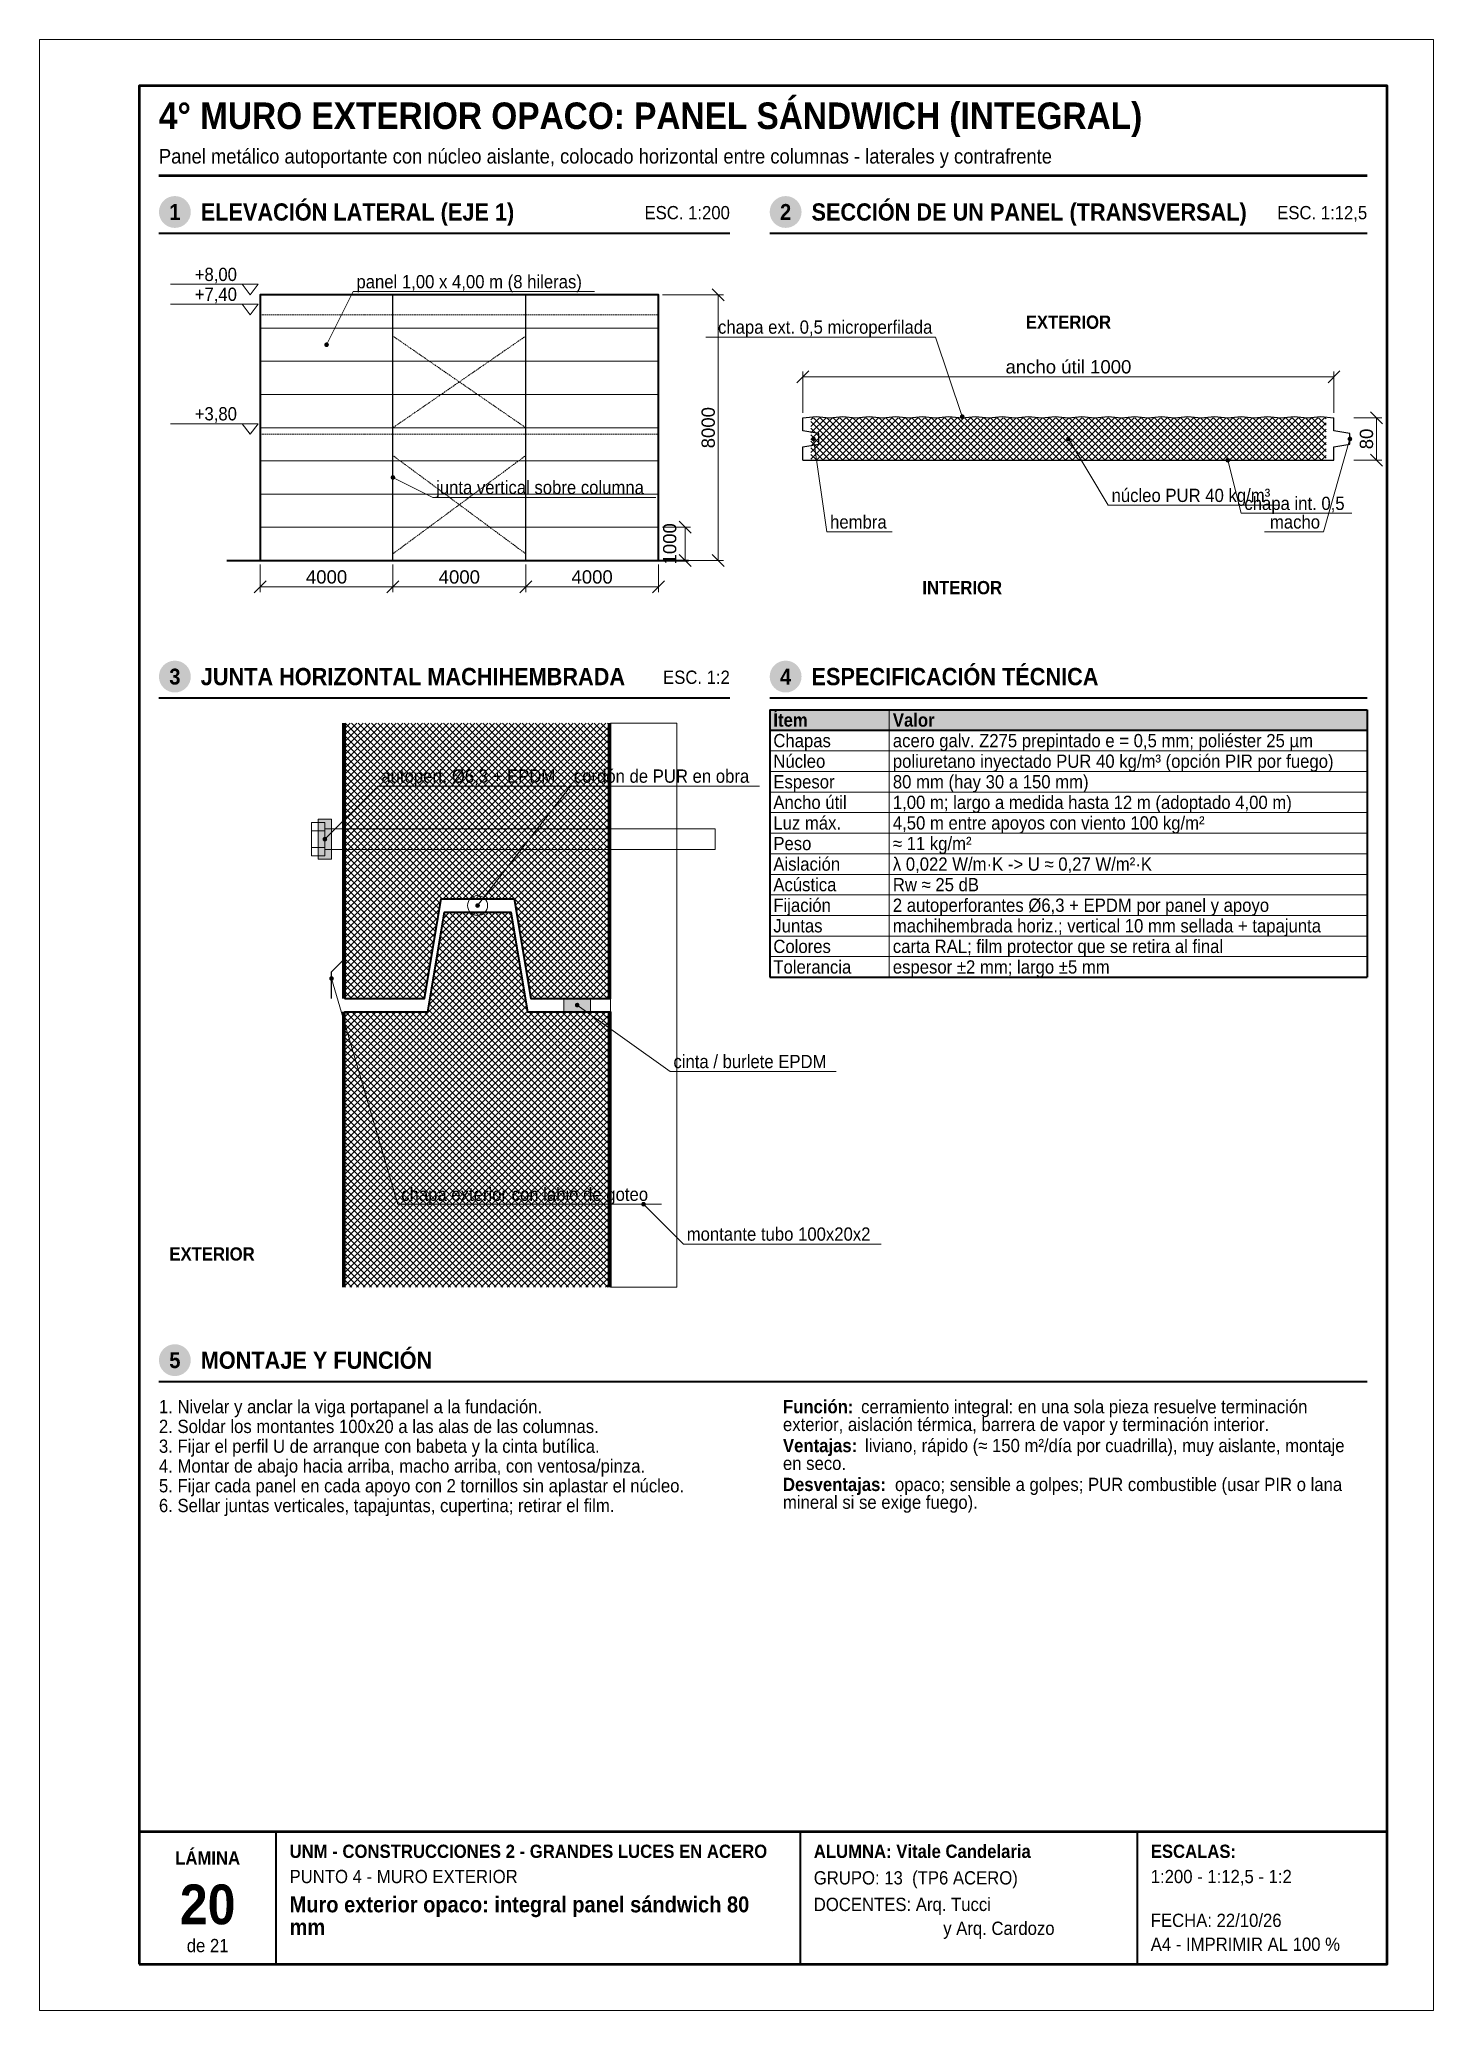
# Model space of a CAD drawing. Header units: millimetres. Extents: x 0 to 210, y 0 to 297.
import ezdxf
from ezdxf.enums import TextEntityAlignment as Align

# ---------------------------------------------------------------- set-up
doc = ezdxf.new("R2010")
doc.units = ezdxf.units.MM
doc.header["$LTSCALE"] = 0.35
doc.linetypes.add('DASHED2', pattern=[0.762, 0.635, -0.127])
for name, color, linetype in [('0-MARCO', 7, 'Continuous'), ('1-OCULTO', 8, 'DASHED2'), ('1-SECCION', 7, 'Continuous'), ('1-VISTA', 7, 'Continuous'), ('2-RAYADO', 8, 'Continuous'), ('3-COTAS', 7, 'Continuous'), ('3-REFS', 7, 'Continuous'), ('3-TABLAS', 7, 'Continuous'), ('3-TEXTOS', 7, 'Continuous'), ('3-TITULOS', 7, 'Continuous')]:
    doc.layers.add(name, color=color, linetype=linetype)
doc.styles.add('ARIAL', font='arial.ttf')
doc.styles.add('ARIAL-NEGRITA', font='arialbd.ttf')
doc.dimstyles.new('A4', dxfattribs={"dimtxt": 2, "dimasz": 1.1, "dimexe": 0.8, "dimexo": 0.6, "dimgap": 0.5, "dimtad": 1, "dimdec": 0, "dimtxsty": 'ARIAL', "dimtsz": 0.9, "dimcen": 2.5, "dimclrd": 7, "dimclre": 7, "dimclrt": 7, "dimazin": 3, "dimtfac": 1, "dimtmove": 0, "dimatfit": 3, "dimlwd": 13, "dimlwe": 13, "dimarcsym": 0})

msp = doc.modelspace()

# ---------------------------------------------------------------- hatches: boundary and pattern name
at = {"layer": '2-RAYADO'}
h = msp.add_hatch(dxfattribs=at)
h.set_pattern_fill('ANSI37', color=8, scale=0.22)
h.paths.add_polyline_path([(116.2, 233.6), (193.8, 233.6), (193.8, 240), (116.2, 240)])
h = msp.add_hatch(dxfattribs=at)
h.set_pattern_fill('ANSI37', color=8, scale=0.22)
h.paths.add_polyline_path([(46, 194), (46, 152.5), (58, 152.5), (60.5, 167.5), (71.5, 167.5), (74, 152.5), (86, 152.5), (86, 194)])
at = {"layer": '2-RAYADO', "true_color": 0x3c3c3c}
h = msp.add_hatch(color=250, dxfattribs=at)
h.dxf.hatch_style = 1
h.paths.add_polyline_path([(42, 173.5), (44, 173.5), (44, 179.5), (42, 179.5)])
at = {"layer": '2-RAYADO'}
h = msp.add_hatch(dxfattribs=at)
h.set_pattern_fill('ANSI37', color=8, scale=0.22)
h.paths.add_polyline_path([(46, 109), (46, 150.5), (58.5, 150.5), (61, 165.5), (71, 165.5), (73.5, 150.5), (86, 150.5), (86, 109)])
at = {"layer": '2-RAYADO', "true_color": 0x3c3c3c}
h = msp.add_hatch(color=250, dxfattribs=at)
h.dxf.hatch_style = 1
h.paths.add_polyline_path([(79, 150.5), (83, 150.5), (83, 152.5), (79, 152.5)])
at = {"layer": '3-REFS'}
h = msp.add_hatch(color=7, dxfattribs=at)
h.dxf.hatch_style = 1
edge = h.paths.add_edge_path()
edge.add_arc((43.25, 251), 0.35, 0, 360)
h = msp.add_hatch(color=7, dxfattribs=at)
h.dxf.hatch_style = 1
edge = h.paths.add_edge_path()
edge.add_arc((139, 240.16), 0.35, 0, 360)
h = msp.add_hatch(color=7, dxfattribs=at)
h.dxf.hatch_style = 1
edge = h.paths.add_edge_path()
edge.add_arc((116.6, 236.8), 0.35, 0, 360)
h = msp.add_hatch(color=7, dxfattribs=at)
h.dxf.hatch_style = 1
edge = h.paths.add_edge_path()
edge.add_arc((155, 236.8), 0.35, 0, 360)
h = msp.add_hatch(color=7, dxfattribs=at)
h.dxf.hatch_style = 1
edge = h.paths.add_edge_path()
edge.add_arc((197.4, 236.8), 0.35, 0, 360)
h = msp.add_hatch(color=7, dxfattribs=at)
h.dxf.hatch_style = 1
edge = h.paths.add_edge_path()
edge.add_arc((179, 233.6), 0.35, 0, 360)
h = msp.add_hatch(color=7, dxfattribs=at)
h.dxf.hatch_style = 1
edge = h.paths.add_edge_path()
edge.add_arc((53.25, 231), 0.35, 0, 360)
h = msp.add_hatch(color=7, dxfattribs=at)
h.dxf.hatch_style = 1
edge = h.paths.add_edge_path()
edge.add_arc((43, 176.5), 0.35, 0, 360)
h = msp.add_hatch(color=7, dxfattribs=at)
h.dxf.hatch_style = 1
edge = h.paths.add_edge_path()
edge.add_arc((66, 166.5), 0.35, 0, 360)
h = msp.add_hatch(color=7, dxfattribs=at)
h.dxf.hatch_style = 1
edge = h.paths.add_edge_path()
edge.add_arc((44, 155.5), 0.35, 0, 360)
h = msp.add_hatch(color=7, dxfattribs=at)
h.dxf.hatch_style = 1
edge = h.paths.add_edge_path()
edge.add_arc((81, 151.5), 0.35, 0, 360)
h = msp.add_hatch(color=7, dxfattribs=at)
h.dxf.hatch_style = 1
edge = h.paths.add_edge_path()
edge.add_arc((91, 121.5), 0.35, 0, 360)
at = {"layer": '3-TABLAS', "true_color": 0xe6e6e6}
h = msp.add_hatch(color=254, dxfattribs=at)
h.dxf.hatch_style = 1
h.paths.add_polyline_path([(110, 196), (200, 196), (200, 192.9), (110, 192.9)])
at = {"layer": '3-TITULOS'}
h = msp.add_hatch(color=7, dxfattribs=at)
h.dxf.hatch_style = 1
edge = h.paths.add_edge_path()
edge.add_arc((20.4, 271), 2.4, 0, 360)
h = msp.add_hatch(color=7, dxfattribs=at)
h.dxf.hatch_style = 1
edge = h.paths.add_edge_path()
edge.add_arc((112.4, 271), 2.4, 0, 360)
h = msp.add_hatch(color=7, dxfattribs=at)
h.dxf.hatch_style = 1
edge = h.paths.add_edge_path()
edge.add_arc((20.4, 201), 2.4, 0, 360)
h = msp.add_hatch(color=7, dxfattribs=at)
h.dxf.hatch_style = 1
edge = h.paths.add_edge_path()
edge.add_arc((112.4, 201), 2.4, 0, 360)
h = msp.add_hatch(color=7, dxfattribs=at)
h.dxf.hatch_style = 1
edge = h.paths.add_edge_path()
edge.add_arc((20.4, 98), 2.4, 0, 360)

# ---------------------------------------------------------------- linework, layer by layer
at = {"layer": '0-MARCO', "color": 9, "lineweight": 0}
msp.add_lwpolyline([(0, 0), (210, 0), (210, 297), (0, 297)], close=True, dxfattribs=at)
at = {"layer": '0-MARCO', "lineweight": 50}
msp.add_lwpolyline([(15, 7), (203, 7), (203, 290), (15, 290)], close=True, dxfattribs=at)
msp.add_lwpolyline([(15, 27), (203, 27)], dxfattribs=at)
at = {"layer": '0-MARCO', "lineweight": 35}
for points in [[(35.68, 7), (35.68, 27)], [(114.64, 7), (114.64, 27)], [(165.4, 7), (165.4, 27)]]:
    msp.add_lwpolyline(points, dxfattribs=at)
at = {"layer": '1-OCULTO', "lineweight": 9}
for points in [[(33.25, 255.5), (93.25, 255.5)], [(53.25, 238.5), (73.25, 252.3)], [(73.25, 238.5), (53.25, 252.3)], [(33.25, 237.5), (93.25, 237.5)], [(53.25, 219.5), (73.25, 234.3)], [(73.25, 219.5), (53.25, 234.3)]]:
    msp.add_lwpolyline(points, dxfattribs=at)
at = {"layer": '1-SECCION', "lineweight": 35}
msp.add_lwpolyline([(33.25, 218.5), (93.25, 218.5), (93.25, 258.5), (33.25, 258.5)], close=True, dxfattribs=at)
at = {"layer": '1-SECCION', "lineweight": 25}
for points in [[(115, 240), (117, 240.16), (119, 240), (121, 240.16), (123, 240), (125, 240.16), (127, 240), (129, 240.16), (131, 240), (133, 240.16), (135, 240), (137, 240.16), (139, 240), (141, 240.16), (143, 240), (145, 240.16), (147, 240), (149, 240.16), (151, 240), (153, 240.16), (155, 240), (157, 240.16), (159, 240), (161, 240.16), (163, 240), (165, 240.16), (167, 240), (169, 240.16), (171, 240), (173, 240.16), (175, 240), (177, 240.16), (179, 240), (181, 240.16), (183, 240), (185, 240.16), (187, 240), (189, 240.16), (191, 240), (193, 240.16), (195, 240)], [(115, 233.6), (115, 235.6), (117.4, 236), (117.4, 237.6), (115, 238), (115, 240)], [(195, 233.6), (195, 235.6), (197.4, 236), (197.4, 237.6), (195, 238), (195, 240)], [(115, 233.6), (195, 233.6)], [(44, 152.5), (44, 156.5), (46, 158.5)]]:
    msp.add_lwpolyline(points, dxfattribs=at)
at = {"layer": '1-SECCION', "lineweight": 35}
for points in [[(45.75, 152.5), (45.75, 194)], [(46, 194), (46, 152.5), (58, 152.5), (60.5, 167.5), (71.5, 167.5), (74, 152.5), (86, 152.5), (86, 194)], [(85.75, 152.5), (85.75, 194)], [(46, 109), (46, 150.5), (58.5, 150.5), (61, 165.5), (71, 165.5), (73.5, 150.5), (86, 150.5), (86, 109)], [(45.75, 109), (45.75, 150.5)], [(85.75, 109), (85.75, 150.5)]]:
    msp.add_lwpolyline(points, dxfattribs=at)
at = {"layer": '1-VISTA', "lineweight": 25}
for points in [[(53.25, 218.5), (53.25, 258.5)], [(73.25, 218.5), (73.25, 258.5)]]:
    msp.add_lwpolyline(points, dxfattribs=at)
at = {"layer": '1-VISTA', "lineweight": 13}
for points in [[(33.25, 253.5), (93.25, 253.5)], [(33.25, 248.5), (93.25, 248.5)], [(33.25, 243.5), (93.25, 243.5)], [(33.25, 238.5), (93.25, 238.5)], [(33.25, 233.5), (93.25, 233.5)], [(33.25, 228.5), (93.25, 228.5)], [(33.25, 223.5), (93.25, 223.5)], [(41, 177.76), (43, 177.76)], [(41, 175.24), (43, 175.24)]]:
    msp.add_lwpolyline(points, dxfattribs=at)
at = {"layer": '1-VISTA', "lineweight": 35}
msp.add_lwpolyline([(28.25, 218.5), (97.75, 218.5)], dxfattribs=at)
at = {"layer": '1-VISTA', "lineweight": 18}
msp.add_lwpolyline([(86, 109), (96, 109), (96, 194), (86, 194)], close=True, dxfattribs=at)
at = {"layer": '1-VISTA', "lineweight": 13}
for points in [[(41, 173.98), (43, 173.98), (43, 179.02), (41, 179.02)], [(42, 173.5), (44, 173.5), (44, 179.5), (42, 179.5)], [(79, 150.5), (83, 150.5), (83, 152.5), (79, 152.5)]]:
    msp.add_lwpolyline(points, close=True, dxfattribs=at)
at = {"layer": '1-VISTA', "lineweight": 18}
msp.add_lwpolyline([(43, 174.925), (101.78, 174.925), (101.78, 178.075), (43, 178.075)], dxfattribs=at)
at = {"layer": '1-VISTA', "lineweight": 13}
msp.add_circle((66, 166.5), 1.5, dxfattribs=at)
at = {"layer": '3-COTAS', "lineweight": 13}
for points in [[(32.95, 260.1), (19.75, 260.1)], [(32.95, 257.1), (19.75, 257.1)], [(32.95, 239.1), (19.75, 239.1)]]:
    msp.add_lwpolyline(points, dxfattribs=at)
at = {"layer": '3-COTAS', "lineweight": 18}
for points in [[(31.75, 258.5), (30.55, 260.1), (32.95, 260.1)], [(31.75, 255.5), (30.55, 257.1), (32.95, 257.1)], [(31.75, 237.5), (30.55, 239.1), (32.95, 239.1)]]:
    msp.add_lwpolyline(points, close=True, dxfattribs=at)
at = {"layer": '3-REFS', "lineweight": 13}
for points in [[(43.25, 251), (47.25, 259)], [(47.25, 259), (83.5895, 259)], [(135, 252.16), (100.4055, 252.16)], [(139, 240.16), (135, 252.16)], [(116.6, 236.8), (118.6, 222.8)], [(155, 236.8), (161, 226.8)], [(197.4, 236.8), (193.4, 222.8)], [(179, 233.6), (181, 225.6)], [(53.25, 231), (59.25, 228)], [(59.25, 228), (92.825, 228)], [(161, 226.8), (186.8653, 226.8)], [(118.6, 222.8), (128.471, 222.8)], [(181, 225.6), (197.7094, 225.6)], [(193.4, 222.8), (184.5472, 222.8)], [(43, 176.5), (51, 184.5)], [(51, 184.5), (79.267, 184.5)], [(66, 166.5), (80, 184.5)], [(80, 184.5), (108.488, 184.5)], [(44, 155.5), (54, 121.5)], [(81, 151.5), (95, 141.5)], [(95, 141.5), (119.9928, 141.5)], [(54, 121.5), (93.6904, 121.5)], [(91, 121.5), (97, 115.5)], [(97, 115.5), (126.8013, 115.5)]]:
    msp.add_lwpolyline(points, dxfattribs=at)
at = {"layer": '3-TABLAS', "lineweight": 35}
for points in [[(110, 196), (200, 196)], [(110, 196), (110, 155.7)], [(200, 196), (200, 155.7)], [(110, 192.9), (200, 192.9)], [(110, 155.7), (200, 155.7)]]:
    msp.add_lwpolyline(points, dxfattribs=at)
at = {"layer": '3-TABLAS', "lineweight": 13}
for points in [[(128, 196), (128, 155.7)], [(110, 189.8), (200, 189.8)], [(110, 186.7), (200, 186.7)], [(110, 183.6), (200, 183.6)], [(110, 180.5), (200, 180.5)], [(110, 177.4), (200, 177.4)], [(110, 174.3), (200, 174.3)], [(110, 171.2), (200, 171.2)], [(110, 168.1), (200, 168.1)], [(110, 165), (200, 165)], [(110, 161.9), (200, 161.9)], [(110, 158.8), (200, 158.8)]]:
    msp.add_lwpolyline(points, dxfattribs=at)
at = {"layer": '3-TITULOS', "lineweight": 50}
msp.add_lwpolyline([(18, 276.5), (200, 276.5)], dxfattribs=at)
at = {"layer": '3-TITULOS', "lineweight": 35}
for points in [[(18, 267.8), (104, 267.8)], [(110, 267.8), (200, 267.8)], [(18, 197.8), (104, 197.8)], [(110, 197.8), (200, 197.8)], [(18, 94.8), (200, 94.8)]]:
    msp.add_lwpolyline(points, dxfattribs=at)

# ---------------------------------------------------------------- texts
at = {"layer": '3-COTAS', "style": 'ARIAL', "width": 0.9}
for s, p in [('+8,00', (29.75, 260.6)), ('+7,40', (29.75, 257.6)), ('+3,80', (29.75, 239.6))]:
    msp.add_text(s, height=2, dxfattribs=at).set_placement(p, align=Align.RIGHT)
at = {"layer": '3-TABLAS', "width": 0.9}
for s, style, p in [('Ítem', 'ARIAL-NEGRITA', (110.55, 193.45)), ('Valor', 'ARIAL-NEGRITA', (128.55, 193.45)), ('Chapas', 'ARIAL', (110.55, 190.35)), ('acero galv. Z275 prepintado e = 0,5 mm; poliéster 25 µm', 'ARIAL', (128.55, 190.35)), ('Núcleo', 'ARIAL', (110.55, 187.25)), ('poliuretano inyectado PUR 40 kg/m³ (opción PIR por fuego)', 'ARIAL', (128.55, 187.25)), ('Espesor', 'ARIAL', (110.55, 184.15)), ('80 mm (hay 30 a 150 mm)', 'ARIAL', (128.55, 184.15)), ('Ancho útil', 'ARIAL', (110.55, 181.05)), ('1,00 m; largo a medida hasta 12 m (adoptado 4,00 m)', 'ARIAL', (128.55, 181.05)), ('Luz máx.', 'ARIAL', (110.55, 177.95)), ('4,50 m entre apoyos con viento 100 kg/m²', 'ARIAL', (128.55, 177.95)), ('Peso', 'ARIAL', (110.55, 174.85)), ('≈ 11 kg/m²', 'ARIAL', (128.55, 174.85)), ('Aislación', 'ARIAL', (110.55, 171.75)), ('λ 0,022 W/m·K -> U ≈ 0,27 W/m²·K', 'ARIAL', (128.55, 171.75)), ('Acústica', 'ARIAL', (110.55, 168.65)), ('Rw ≈ 25 dB', 'ARIAL', (128.55, 168.65)), ('Fijación', 'ARIAL', (110.55, 165.55)), ('2 autoperforantes Ø6,3 + EPDM por panel y apoyo', 'ARIAL', (128.55, 165.55)), ('Juntas', 'ARIAL', (110.55, 162.45)), ('machihembrada horiz.; vertical 10 mm sellada + tapajunta', 'ARIAL', (128.55, 162.45)), ('Colores', 'ARIAL', (110.55, 159.35)), ('carta RAL; film protector que se retira al final', 'ARIAL', (128.55, 159.35)), ('Tolerancia', 'ARIAL', (110.55, 156.25)), ('espesor ±2 mm; largo ±5 mm', 'ARIAL', (128.55, 156.25))]:
    msp.add_text(s, height=2, dxfattribs=dict(at, style=style)).set_placement(p)
at = {"layer": '3-TEXTOS', "width": 0.9}
for s, height, style, p in [('panel 1,00 x 4,00 m (8 hileras)', 2, 'ARIAL', (47.75, 259.5)), ('junta vertical sobre columna', 2, 'ARIAL', (59.75, 228.5)), ('núcleo PUR 40 kg/m³', 2, 'ARIAL', (161.5, 227.3)), ('chapa int. 0,5', 2, 'ARIAL', (181.5, 226.1)), ('hembra', 2, 'ARIAL', (119.1, 223.3)), ('cordón de PUR en obra', 2, 'ARIAL', (80.5, 185)), ('autoperf. Ø6,3 + EPDM', 2, 'ARIAL', (51.5, 185)), ('cinta / burlete EPDM', 2, 'ARIAL', (95.5, 142)), ('chapa exterior con labio de goteo', 2, 'ARIAL', (54.5, 122)), ('montante tubo 100x20x2', 2, 'ARIAL', (97.5, 116)), ('1. Nivelar y anclar la viga portapanel a la fundación.', 2, 'ARIAL', (18, 90)), ('Función:', 2, 'ARIAL-NEGRITA', (112, 90)), ('cerramiento integral: en una sola pieza resuelve terminación', 2, 'ARIAL', (123.7709, 90)), ('2. Soldar los montantes 100x20 a las alas de las columnas.', 2, 'ARIAL', (18, 87.02)), ('exterior, aislación térmica, barrera de vapor y terminación interior.', 2, 'ARIAL', (112, 87.32)), ('3. Fijar el perfil U de arranque con babeta y la cinta butílica.', 2, 'ARIAL', (18, 84.04)), ('Ventajas:', 2, 'ARIAL-NEGRITA', (112, 84.14)), ('liviano, rápido (≈ 150 m²/día por cuadrilla), muy aislante, montaje', 2, 'ARIAL', (124.3598, 84.14)), ('4. Montar de abajo hacia arriba, macho arriba, con ventosa/pinza.', 2, 'ARIAL', (18, 81.06)), ('5. Fijar cada panel en cada apoyo con 2 tornillos sin aplastar el núcleo.', 2, 'ARIAL', (18, 78.08)), ('en seco.', 2, 'ARIAL', (112, 81.46)), ('Desventajas:', 2, 'ARIAL-NEGRITA', (112, 78.28)), ('opaco; sensible a golpes; PUR combustible (usar PIR o lana', 2, 'ARIAL', (128.8694, 78.28)), ('mineral si se exige fuego).', 2, 'ARIAL', (112, 75.6)), ('6. Sellar juntas verticales, tapajuntas, cupertina; retirar el film.', 2, 'ARIAL', (18, 75.1)), ('UNM - CONSTRUCCIONES 2 - GRANDES LUCES EN ACERO', 2, 'ARIAL-NEGRITA', (37.68, 23)), ('ALUMNA: Vitale Candelaria', 2, 'ARIAL-NEGRITA', (116.64, 23)), ('ESCALAS:', 2, 'ARIAL-NEGRITA', (167.4, 23)), ('PUNTO 4 - MURO EXTERIOR', 2, 'ARIAL', (37.68, 19.2)), ('GRUPO: 13  (TP6 ACERO)', 2, 'ARIAL', (116.64, 19)), ('1:200 - 1:12,5 - 1:2', 2, 'ARIAL', (167.4, 19.2)), ('Muro exterior opaco: integral panel sándwich 80', 2.4, 'ARIAL-NEGRITA', (37.68, 14.8)), ('DOCENTES: Arq. Tucci', 2, 'ARIAL', (116.64, 15)), ('mm', 2.4, 'ARIAL-NEGRITA', (37.68, 11.4)), ('y Arq. Cardozo', 2, 'ARIAL', (136.14, 11.4)), ('FECHA: 22/10/26', 2, 'ARIAL', (167.4, 12.6)), ('A4 - IMPRIMIR AL 100 %', 2, 'ARIAL', (167.4, 9))]:
    msp.add_text(s, height=height, dxfattribs=dict(at, style=style)).set_placement(p)
at = {"layer": '3-TEXTOS', "style": 'ARIAL-NEGRITA', "width": 0.9}
for s, p in [('EXTERIOR', (155, 254.4)), ('INTERIOR', (139, 214.4)), ('EXTERIOR', (26, 114))]:
    msp.add_text(s, height=2, dxfattribs=at).set_placement(p, align=Align.MIDDLE_CENTER)
at = {"layer": '3-TEXTOS', "style": 'ARIAL', "width": 0.9}
for s, p in [('chapa ext. 0,5 microperfilada', (134.5, 252.66)), ('macho', (192.9, 223.3))]:
    msp.add_text(s, height=2, dxfattribs=at).set_placement(p, align=Align.RIGHT)
at = {"layer": '3-TITULOS', "width": 0.9}
for s, height, style, p in [('4° MURO EXTERIOR OPACO: PANEL SÁNDWICH (INTEGRAL)', 4, 'ARIAL-NEGRITA', (18, 283.5)), ('Panel metálico autoportante con núcleo aislante, colocado horizontal entre columnas - laterales y contrafrente', 2.2, 'ARIAL', (18, 278.3))]:
    msp.add_text(s, height=height, dxfattribs=dict(at, style=style)).set_placement(p)
at = {"layer": '3-TITULOS', "color": 7, "true_color": 0xffffff, "style": 'ARIAL-NEGRITA', "width": 0.9}
for s, p in [('1', (20.4, 271)), ('2', (112.4, 271)), ('3', (20.4, 201)), ('4', (112.4, 201)), ('5', (20.4, 98))]:
    msp.add_text(s, height=2.4, dxfattribs=at).set_placement(p, align=Align.MIDDLE_CENTER)
at = {"layer": '3-TITULOS', "style": 'ARIAL-NEGRITA', "width": 0.9}
for s, p in [('ELEVACIÓN LATERAL (EJE 1)', (24.3, 271)), ('SECCIÓN DE UN PANEL (TRANSVERSAL)', (116.3, 271)), ('JUNTA HORIZONTAL MACHIHEMBRADA', (24.3, 201)), ('ESPECIFICACIÓN TÉCNICA', (116.3, 201)), ('MONTAJE Y FUNCIÓN', (24.3, 98))]:
    msp.add_text(s, height=2.6, dxfattribs=at).set_placement(p, align=Align.MIDDLE_LEFT)
at = {"layer": '3-TITULOS', "style": 'ARIAL', "width": 0.9}
for s, p in [('ESC. 1:200', (104, 270.9)), ('ESC. 1:12,5', (200, 270.9)), ('ESC. 1:2', (104, 200.9))]:
    msp.add_text(s, height=2, dxfattribs=at).set_placement(p, align=Align.MIDDLE_RIGHT)
at = {"layer": '3-TITULOS', "width": 0.9}
for s, height, style, p in [('LÁMINA', 2, 'ARIAL-NEGRITA', (25.34, 23)), ('20', 6, 'ARIAL-NEGRITA', (25.34, 16)), ('de 21', 2, 'ARIAL', (25.34, 9.8))]:
    msp.add_text(s, height=height, dxfattribs=dict(at, style=style)).set_placement(p, align=Align.MIDDLE_CENTER)

# ---------------------------------------------------------------- dimensions: what is measured, and where the dimension line sits
at = {"layer": '3-COTAS'}
for base, p1, p2, override in [((102.25, 218.5), (93.25, 218.5), (93.25, 258.5), {"dimlfac": 200}), ((201.4, 233.6), (197.4, 233.6), (197.4, 240), {"dimlfac": 12.5}), ((97.25, 218.5), (93.25, 218.5), (93.25, 223.5), {"dimlfac": 200})]:
    msp.add_linear_dim(base=base, p1=p1, p2=p2, angle=90, dimstyle='A4', override=override, dxfattribs=at).render()
msp.add_linear_dim(base=(115, 246.16), p1=(115, 240.16), p2=(195, 240.16), text='ancho útil 1000', dimstyle='A4', override={"dimlfac": 12.5}, dxfattribs=at).render()
for base, p1, p2 in [((33.25, 214.5), (33.25, 218.5), (53.25, 218.5)), ((53.25, 214.5), (53.25, 218.5), (73.25, 218.5)), ((73.25, 214.5), (73.25, 218.5), (93.25, 218.5))]:
    msp.add_linear_dim(base=base, p1=p1, p2=p2, dimstyle='A4', override={"dimlfac": 200}, dxfattribs=at).render()

doc.saveas('drawing.dxf')
